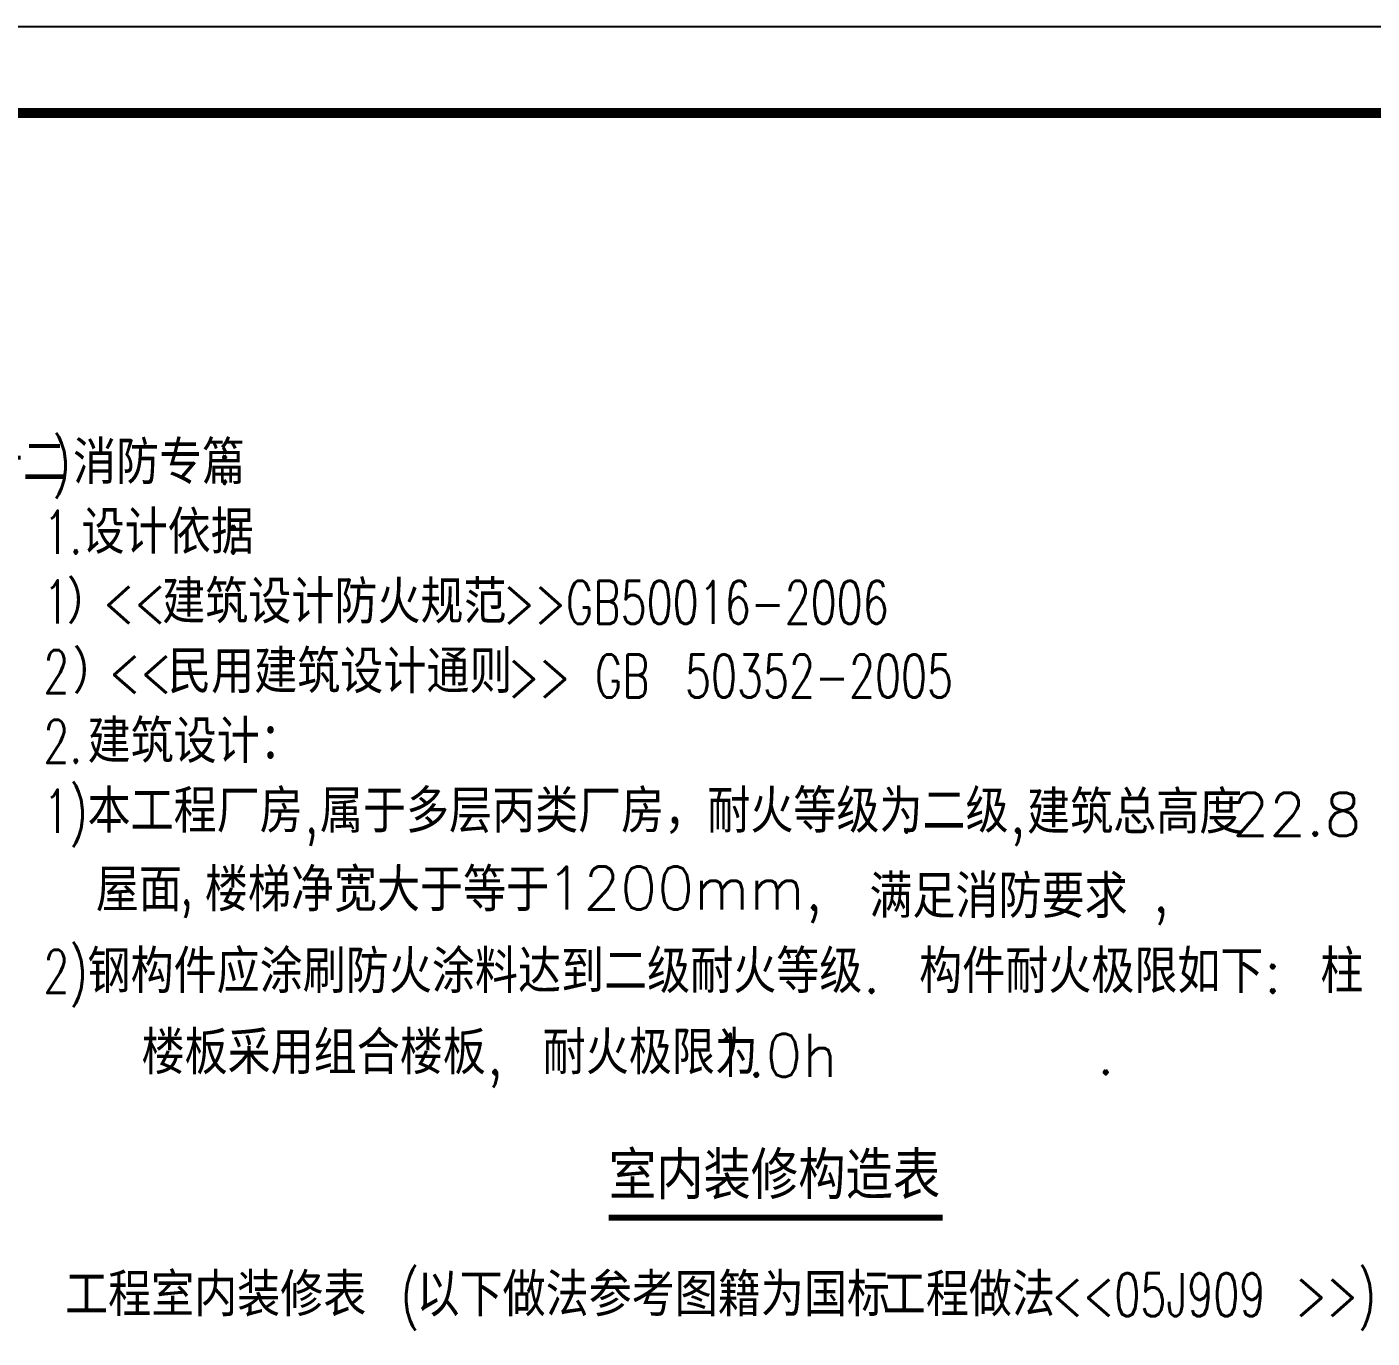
# Model space of a CAD drawing. Header units: millimetres. Extents: x 591771 to 1936534, y -622016 to 355666.
# Drawn here: x 645441 to 661068, y 340436 to 355666 of the extents above; entities that cross this region are included whole.
import ezdxf

# ---------------------------------------------------------------- set-up
doc = ezdxf.new("R2010")
doc.units = ezdxf.units.MM
doc.header["$LTSCALE"] = 80
for name, color, linetype in [('\\M+5CDBC\\M+5BFF2', 252, 'Continuous'), ('DIM_SYMB', 3, 'Continuous'), ('PUB_TEXT', 7, 'Continuous')]:
    doc.layers.add(name, color=color, linetype=linetype)
doc.styles.add('_HZTXT', font='txt.shx', dxfattribs={"width": 0.8, "bigfont": 'hztxt.shx'})

msp = doc.modelspace()

# ---------------------------------------------------------------- linework, layer by layer
at = {"layer": '\\M+5CDBC\\M+5BFF2', "color": 2}
msp.add_lwpolyline([(591771.3, 296266.5), (675871.3, 296266.5), (675871.3, 355666.5), (591771.3, 355666.5)], close=True, dxfattribs=at)
at = {"layer": '\\M+5CDBC\\M+5BFF2', "color": 2, "const_width": 112.5}
msp.add_lwpolyline([(592771.3, 297266.5), (674871.3, 297266.5), (674871.3, 354666.5), (592771.3, 354666.5)], close=True, dxfattribs=at)
at = {"layer": 'DIM_SYMB', "const_width": 70}
msp.add_lwpolyline([(652201.3, 341833.5), (656081.2, 341833.5)], dxfattribs=at)

# ---------------------------------------------------------------- texts
at = {"layer": 'PUB_TEXT', "style": '_HZTXT'}
for s, height, p in [('十二', 500, (644894.6, 350357)), ('消防专篇', 500, (645977.1, 350357)), ('设计依据', 500, (646077.4, 349547)), ('）', 500, (645906, 348737)), ('建筑设计防火规范', 500, (647013, 348737)), ('）', 500, (645974.6, 347927)), ('民用建筑设计通则', 500, (647081.6, 347927)), ('建筑设计：', 500, (646146, 347117)), ('本工程厂房', 500, (646146, 346307)), ('属于多层丙类厂房，耐火等级为二级,', 500, (648845.1, 346307)), ('建筑总高度', 500, (657060.5, 346293.3)), ('22.8', 500, (659443.5, 346270.3)), ('屋面', 500, (646242.4, 345391.4)), ('楼梯净宽大于等于', 500, (647508.4, 345392.9)), ('1200mm,', 500, (651477.3, 345414)), ('满足消防要求', 500, (655228.5, 345315.8)), (',', 500, (658510.1, 345389.6)), ('钢构件应涂刷防火涂料达到二级耐火等级. 构件耐火极限如下: 柱 2.5  ；  梁1.5h;', 500, (646146, 344444.9)), ('   楼板采用组合楼板, 耐火极限为        .', 500, (645319.8, 343501.2)), ('1.0h', 500, (653378.3, 343471.9)), ('室内装修构造表', 550, (652201.3, 342050.1)), ('工程室内装修表', 500, (645884.4, 340690)), ('以下做法参考图籍为国标', 500, (649967.6, 340690)), ('工程做法', 500, (655383.7, 340690))]:
    msp.add_text(s, height=height, dxfattribs=at).set_placement(p)
at = {"layer": 'PUB_TEXT', "style": '_HZTXT', "width": 0.705882}
for s, p in [(')', (645737.1, 350357)), (':', (647662.2, 350357)), ('1.', (645631.7, 349547)), (':', (647762.5, 349547)), ('1', (645631.7, 348737)), ('<<', (646327.3, 348737)), ('>>GB50016-2006', (650976.3, 348731.3)), ('2', (645631.7, 347927)), ('<<', (646395.8, 347927)), ('GB', (652039.2, 347875.7)), ('50352-2005', (653084.9, 347875.7)), ('>>', (651027.8, 347875.7)), ('2.', (645631.7, 347117)), ('1)', (645631.7, 346307)), (',', (648673.6, 346307)), ('.', (655585.5, 346307)), (',', (647221.1, 345471.9)), ('2)', (645631.7, 344444.9)), ('(', (649787.6, 340690)), ('>>)', (660176.6, 340690)), ('<<05J909', (657347.6, 340690))]:
    msp.add_text(s, height=500, dxfattribs=at).set_placement(p)

doc.saveas('drawing.dxf')
